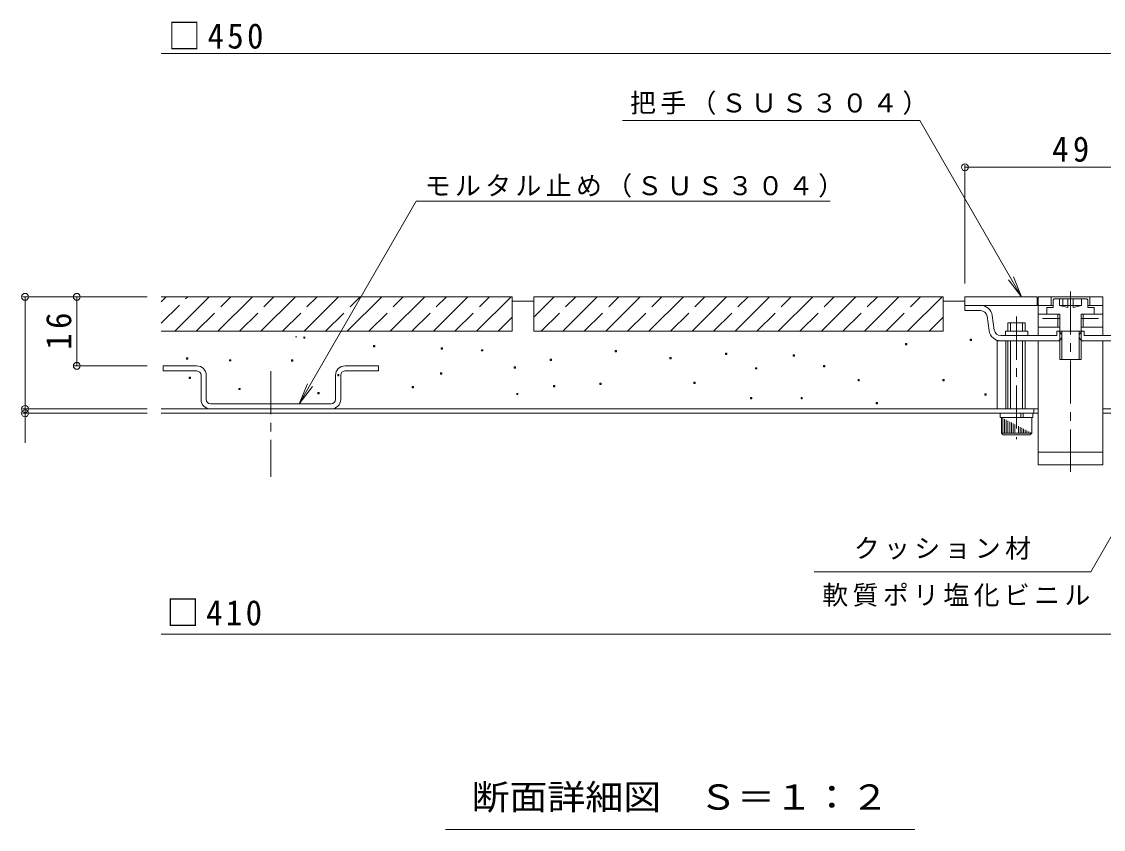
# Model space of a CAD drawing. Units: millimetres at full size; details may follow other scales. Extents: x -344 to 371, y -273 to 252.
# Drawn here: x -25.5 to 225.5, y 17.9 to 205.2 of the extents above; entities that cross this region are included whole.
import ezdxf
from ezdxf.enums import TextEntityAlignment as Align

# ---------------------------------------------------------------- set-up
doc = ezdxf.new("R2010")
doc.units = ezdxf.units.MM
doc.header["$LTSCALE"] = 2
doc.header["$PDMODE"] = 32
doc.header["$PDSIZE"] = 1.6
for name, pattern in [('CHAIN1', [8, 5, -1, 1, -1]), ('DASHED1', [1.8, 1.2, -0.6]), ('DASHED2', [3, 2, -1]), ('DASHED3', [4, 3, -1])]:
    doc.linetypes.add(name, pattern=pattern)
for name, color, linetype, lineweight in [('D-2', 3, 'Continuous', 9), ('D-4', 7, 'Continuous', 9), ('D-5', 7, 'Continuous', 9), ('D-6', 7, 'Continuous', 9)]:
    doc.layers.add(name, color=color, linetype=linetype, lineweight=lineweight)
doc.layers.add('D-F', color=2, linetype='Continuous')
doc.styles.add('ＭＳ ゴシック', font='')
doc.styles.get('ＭＳ ゴシック').set_extended_font_data('MS Gothic')

msp = doc.modelspace()

# ---------------------------------------------------------------- linework, layer by layer
at = {"layer": 'D-2'}
for p, q in [((210.079, 141.394), (210.079, 139.394)), ((213.329, 141.394), (213.329, 139.394)), ((214.029, 140.894), (213.829, 140.694)), ((213.829, 138.894), (213.829, 140.694)), ((221.629, 140.894), (214.029, 140.894)), ((215.279, 140.894), (215.279, 139.394)), ((216.064, 140.894), (216.064, 139.394)), ((217.229, 140.894), (217.229, 138.908)), ((218.429, 140.894), (218.429, 138.908)), ((220.379, 140.894), (220.379, 139.394)), ((221.629, 140.894), (221.829, 140.694)), ((221.829, 138.894), (221.829, 140.694)), ((222.329, 141.394), (222.329, 139.394)), ((210.079, 139.394), (193.329, 139.394)), ((193.329, 139.394), (193.329, 138.194)), ((196.987, 138.194), (193.329, 138.194)), ((213.829, 139.394), (210.329, 139.394)), ((210.329, 139.394), (210.329, 132.394)), ((212.329, 138.894), (212.329, 137.394)), ((213.829, 138.894), (212.329, 138.894)), ((215.279, 139.394), (217.229, 138.908)), ((215.279, 139.394), (217.229, 139.394)), ((220.379, 139.394), (218.429, 138.908)), ((218.429, 139.394), (220.379, 139.394)), ((223.329, 138.894), (221.829, 138.894)), ((223.329, 138.894), (223.329, 137.394)), ((225.329, 139.394), (225.329, 132.394)), ((198.472, 136.906), (198.957, 133.513)), ((200.145, 133.682), (199.66, 137.076)), ((210.329, 137.394), (212.329, 137.394)), ((215.329, 137.394), (212.329, 137.394)), ((214.871, 137.394), (214.871, 134.394)), ((215.329, 137.394), (215.329, 126.894)), ((220.329, 137.394), (223.329, 137.394)), ((220.787, 137.394), (220.787, 134.394)), ((225.329, 137.394), (223.329, 137.394)), ((202.729, 133.394), (202.729, 132.394)), ((202.729, 133.394), (207.929, 133.394)), ((203.329, 135.394), (207.329, 135.394)), ((203.329, 135.394), (203.329, 133.394)), ((203.929, 135.394), (203.929, 133.394)), ((206.729, 135.394), (206.729, 133.394)), ((207.329, 135.394), (207.329, 133.394)), ((207.929, 133.394), (207.929, 132.394)), ((210.329, 134.394), (215.329, 134.394)), ((214.629, 132.394), (214.629, 133.394)), ((221.029, 133.394), (214.629, 133.394)), ((215.129, 133.394), (215.829, 132.694)), ((220.329, 133.394), (215.329, 133.394)), ((215.329, 133.194), (215.329, 131.328)), ((215.829, 133.394), (215.829, 126.894)), ((220.529, 133.394), (219.829, 132.694)), ((219.829, 133.394), (219.829, 126.894)), ((225.329, 134.394), (220.329, 134.394)), ((220.329, 133.194), (220.329, 131.328)), ((221.029, 132.394), (221.029, 133.394)), ((201.63, 131.194), (200.829, 131.194)), ((200.829, 131.194), (200.829, 115.394)), ((201.63, 132.394), (214.629, 132.394)), ((215.329, 131.194), (201.63, 131.194)), ((202.829, 131.194), (202.829, 115.394)), ((203.329, 131.194), (203.329, 115.394)), ((203.929, 131.194), (203.929, 115.394)), ((206.729, 131.194), (206.729, 115.394)), ((207.329, 131.194), (207.329, 115.394)), ((210.329, 131.194), (210.329, 102.394)), ((215.829, 132.194), (215.829, 132.694)), ((219.829, 132.194), (219.829, 132.694)), ((234.028, 131.194), (220.329, 131.194)), ((234.028, 132.394), (221.029, 132.394)), ((225.329, 131.194), (225.329, 102.394)), ((6.902, 115.394), (210.329, 115.394)), ((6.902, 114.394), (210.329, 114.394)), ((201.529, 114.394), (201.529, 113.394)), ((209.129, 113.394), (201.529, 113.394)), ((201.829, 109.794), (201.829, 113.394)), ((202.129, 109.794), (202.129, 113.24)), ((202.529, 109.794), (202.529, 113.034)), ((206.328, 114.394), (206.328, 113.395)), ((206.828, 114.394), (206.828, 113.395)), ((208.829, 109.794), (208.829, 113.394)), ((209.129, 114.394), (209.129, 113.394)), ((209.329, 115.394), (209.329, 114.394)), ((248.329, 115.394), (225.329, 115.394)), ((225.329, 114.394), (248.829, 114.394)), ((202.929, 109.794), (202.929, 112.829)), ((203.329, 109.794), (203.329, 112.623)), ((203.729, 109.794), (203.729, 112.417)), ((204.129, 109.794), (204.129, 112.212)), ((204.529, 109.794), (204.529, 112.006)), ((204.929, 109.794), (204.929, 111.8)), ((205.729, 109.794), (205.729, 111.389)), ((206.129, 109.794), (206.129, 111.183)), ((206.529, 109.794), (206.529, 110.977)), ((206.929, 109.794), (206.929, 110.772)), ((207.329, 109.794), (207.329, 110.566)), ((202.229, 109.394), (201.829, 109.794)), ((201.829, 109.794), (208.829, 109.794)), ((208.429, 109.394), (202.229, 109.394)), ((207.729, 109.794), (207.729, 110.36)), ((208.129, 109.794), (208.129, 110.154)), ((208.429, 109.394), (208.829, 109.794)), ((208.529, 109.794), (208.529, 109.949)), ((210.329, 105.394), (225.329, 105.394)), ((225.329, 102.394), (210.329, 102.394))]:
    msp.add_line(p, q, dxfattribs=at)
at = {"layer": 'D-2', "linetype": 'CHAIN1'}
for p, q in [((217.829, 142.653), (217.829, 100.791)), ((205.329, 136.817), (205.329, 108.374)), ((32.329, 124.189), (32.329, 99.651))]:
    msp.add_line(p, q, dxfattribs=at)
at = {"layer": 'D-2', "linetype": 'DASHED1'}
msp.add_line((217.229, 139.394), (218.429, 139.394), dxfattribs=at)
at = {"layer": 'D-2', "linetype": 'DASHED2'}
for p, q in [((215.329, 136.394), (210.329, 136.394)), ((220.329, 136.394), (225.329, 136.394))]:
    msp.add_line(p, q, dxfattribs=at)
at = {"layer": 'D-2', "color": 2}
for p, q in [((7.329, 124.194), (7.329, 125.394)), ((15.129, 125.394), (7.329, 125.394)), ((15.128, 124.194), (7.329, 124.194)), ((16.129, 117.594), (16.129, 123.194)), ((17.329, 123.194), (17.329, 117.594)), ((47.329, 123.194), (47.329, 117.594)), ((48.529, 123.194), (48.529, 117.594)), ((49.529, 125.394), (57.329, 125.394)), ((49.529, 124.194), (57.329, 124.194)), ((57.329, 124.194), (57.329, 125.394)), ((46.329, 116.594), (18.329, 116.594))]:
    msp.add_line(p, q, dxfattribs=at)
at = {"layer": 'D-2'}
for points in [[(210.079, 141.394), (193.329, 141.394), (193.329, 139.394)], [(225.329, 141.394), (210.329, 141.394), (210.329, 139.394)], [(225.329, 141.394), (225.329, 139.394), (221.829, 139.394)], [(220.329, 137.394), (220.329, 126.894), (215.329, 126.894)]]:
    msp.add_lwpolyline(points, dxfattribs=at)
for centre, radius, start, end in [((196.987, 136.694), 2.7, 8.13051, 90), ((196.987, 136.694), 1.5, 8.13051, 90), ((201.63, 133.894), 2.7, 188.13051, 270), ((201.63, 133.894), 1.5, 188.13051, 270), ((214.829, 132.194), 1, 270, 0), ((220.829, 132.194), 1, 180, 270)]:
    msp.add_arc(centre, radius, start, end, dxfattribs=at)
at = {"layer": 'D-2', "color": 2}
for centre, radius, start, end in [((15.128, 123.194), 1, 0, 90), ((15.129, 123.194), 2.2, 0, 90), ((49.529, 123.194), 2.2, 90, 180), ((49.529, 123.194), 1, 90, 180), ((18.329, 117.594), 2.2, 180, 270), ((18.329, 117.594), 1, 180, 270), ((46.329, 117.594), 1, 270, 0), ((46.329, 117.594), 2.2, 270, 0)]:
    msp.add_arc(centre, radius, start, end, dxfattribs=at)
at = {"layer": 'D-4'}
for p, q in [((6.902, 197.83), (257.321, 197.83)), ((113.892, 182.284), (182.893, 182.284)), ((193.321, 172.052), (193.321, 144.511)), ((193.321, 171.452), (263.529, 171.452)), ((-25.287, 141.394), (3.619, 141.394)), ((-24.687, 115.394), (-24.687, 141.394)), ((-12.687, 141.394), (-12.687, 125.394)), ((-13.287, 125.394), (3.619, 125.394)), ((-25.287, 115.394), (3.619, 115.394)), ((-25.287, 114.394), (3.619, 114.394)), ((-24.687, 115.394), (-24.687, 114.394)), ((-24.687, 107.547), (-24.687, 114.394)), ((237.329, 63.17), (6.902, 63.17)), ((72.869, 17.873), (181.737, 17.873))]:
    msp.add_line(p, q, dxfattribs=at)
for p in [(193.321, 171.452), (-24.687, 141.394), (-12.687, 141.394), (-12.687, 125.394), (-24.687, 115.394), (-24.687, 114.394)]:
    msp.add_point(p, dxfattribs=at)
at = {"layer": 'D-5'}
for p, q in [((66.037, 163.566), (162.048, 163.566)), ((206.501, 141.394), (204.587, 146.014)), ((38.917, 116.594), (41.961, 120.561)), ((239.706, 107.394), (222.524, 77.634)), ((222.524, 77.634), (158.373, 77.634))]:
    msp.add_line(p, q, dxfattribs=at)
for points in [[(182.893, 182.284), (206.501, 141.394), (203.457, 145.361)], [(66.037, 163.566), (38.917, 116.594), (40.831, 121.214)]]:
    msp.add_lwpolyline(points, dxfattribs=at)
at = {"layer": 'D-6', "color": 6}
for p, q in [((88.329, 141.394), (6.902, 141.394)), ((6.902, 140.258), (8.038, 141.394)), ((10.038, 133.394), (18.038, 141.394)), ((20.038, 133.394), (28.038, 141.394)), ((30.038, 133.394), (38.038, 141.394)), ((40.038, 133.394), (48.038, 141.394)), ((50.038, 133.394), (58.039, 141.394)), ((60.038, 133.394), (68.039, 141.394)), ((70.038, 133.394), (78.038, 141.394)), ((80.038, 133.394), (88.038, 141.394)), ((88.329, 133.394), (88.329, 141.394)), ((93.329, 136.685), (98.038, 141.394)), ((93.329, 133.394), (93.329, 141.394)), ((100.038, 133.394), (108.038, 141.394)), ((110.038, 133.394), (118.038, 141.394)), ((120.038, 133.394), (128.038, 141.394)), ((130.038, 133.394), (138.038, 141.394)), ((140.038, 133.394), (148.038, 141.394)), ((150.038, 133.394), (158.038, 141.394)), ((160.038, 133.394), (168.039, 141.394)), ((170.038, 133.394), (178.038, 141.394)), ((180.038, 133.394), (188.038, 141.394)), ((93.329, 140.394), (88.329, 140.394)), ((193.329, 140.394), (188.329, 140.394)), ((88.329, 133.394), (6.902, 133.394)), ((188.329, 133.394), (93.329, 133.394))]:
    msp.add_line(p, q, dxfattribs=at)
at = {"layer": 'D-6', "color": 6, "linetype": 'DASHED3'}
for p, q in [((6.902, 135.258), (13.039, 141.394)), ((15.038, 133.394), (23.039, 141.394)), ((25.038, 133.394), (33.039, 141.394)), ((35.038, 133.394), (43.039, 141.394)), ((45.038, 133.394), (53.038, 141.394)), ((55.038, 133.394), (63.038, 141.394)), ((65.038, 133.394), (73.038, 141.394)), ((75.039, 133.394), (83.039, 141.394)), ((95.038, 133.394), (103.038, 141.394)), ((105.038, 133.394), (113.038, 141.394)), ((115.038, 133.394), (123.038, 141.394)), ((125.038, 133.394), (133.038, 141.394)), ((135.038, 133.394), (143.038, 141.394)), ((145.038, 133.394), (153.038, 141.394)), ((155.038, 133.394), (163.038, 141.394)), ((165.038, 133.394), (173.038, 141.394)), ((175.038, 133.394), (183.039, 141.394)), ((85.038, 133.394), (88.329, 136.684)), ((185.038, 133.394), (188.329, 136.684))]:
    msp.add_line(p, q, dxfattribs=at)
at = {"layer": 'D-6'}
for p, q in [((38.05, 132.119), (38.35, 132.119)), ((40.24, 131.819), (40.24, 132.119)), ((179.579, 130.574), (179.878, 130.574)), ((179.878, 130.274), (179.878, 130.574)), ((194.59, 131.545), (194.89, 131.545)), ((194.89, 131.245), (194.89, 131.545)), ((56.172, 130.132), (56.472, 130.132)), ((56.472, 129.832), (56.472, 130.132)), ((71.868, 129.536), (72.168, 129.536)), ((72.168, 129.236), (72.168, 129.536)), ((81.206, 129.139), (81.506, 129.139)), ((81.506, 128.839), (81.506, 129.139)), ((112.201, 128.94), (112.501, 128.94)), ((112.501, 128.64), (112.501, 128.94)), ((137.832, 128.344), (138.132, 128.344)), ((138.132, 128.044), (138.132, 128.344)), ((12.774, 127.253), (13.074, 127.253)), ((13.074, 126.953), (13.074, 127.253)), ((22.753, 126.819), (23.053, 126.819)), ((23.053, 126.519), (23.053, 126.819)), ((37.098, 126.754), (37.398, 126.754)), ((37.398, 126.454), (37.398, 126.754)), ((97.101, 126.953), (97.401, 126.953)), ((97.401, 126.653), (97.401, 126.953)), ((124.917, 127.35), (125.217, 127.35)), ((125.217, 127.05), (125.217, 127.35)), ((153.528, 127.947), (153.828, 127.947)), ((153.828, 127.646), (153.828, 127.947)), ((47.827, 123.377), (48.127, 123.377)), ((48.127, 123.077), (48.127, 123.377)), ((71.669, 123.774), (71.969, 123.774)), ((71.969, 123.474), (71.969, 123.774)), ((88.756, 125.165), (89.056, 125.165)), ((89.056, 124.865), (89.056, 125.165)), ((144.786, 124.966), (145.086, 124.966)), ((145.086, 124.666), (145.086, 124.966)), ((160.505, 125.452), (160.805, 125.452)), ((160.805, 125.152), (160.805, 125.452)), ((13.353, 122.769), (13.653, 122.769)), ((13.653, 122.469), (13.653, 122.769)), ((65.113, 120.595), (65.413, 120.595)), ((65.413, 120.295), (65.413, 120.595)), ((97.896, 120.794), (98.196, 120.794)), ((98.196, 120.494), (98.196, 120.794)), ((108.625, 121.39), (108.925, 121.39)), ((108.925, 121.09), (108.925, 121.39)), ((130.481, 121.589), (130.781, 121.589)), ((130.781, 121.288), (130.781, 121.589)), ((168.54, 122.185), (168.84, 122.185)), ((168.84, 121.885), (168.84, 122.185)), ((188.232, 122.185), (188.532, 122.185)), ((188.532, 121.885), (188.532, 122.185)), ((24.923, 120.166), (25.223, 120.166)), ((25.223, 119.866), (25.223, 120.166)), ((43.257, 119.204), (43.557, 119.204)), ((43.557, 118.904), (43.557, 119.204)), ((89.352, 119.006), (89.652, 119.006)), ((89.652, 118.706), (89.652, 119.006)), ((143.594, 118.012), (143.894, 118.012)), ((143.894, 117.712), (143.894, 118.012)), ((155.317, 118.012), (155.617, 118.012)), ((155.617, 117.712), (155.617, 118.012)), ((197.946, 118.917), (198.246, 118.917)), ((198.246, 118.617), (198.246, 118.917)), ((172.779, 116.886), (173.079, 116.886)), ((173.079, 116.586), (173.079, 116.886))]:
    msp.add_line(p, q, dxfattribs=at)
at = {"layer": 'D-6', "color": 6}
msp.add_lwpolyline([(188.329, 133.394), (188.329, 141.394), (93.329, 141.394)], dxfattribs=at)
at = {"layer": 'D-6'}
for points in [[(40.24, 131.819), (39.94, 131.819), (39.94, 132.119)], [(179.878, 130.274), (179.579, 130.274), (179.579, 130.574)], [(194.89, 131.245), (194.59, 131.245), (194.59, 131.545)], [(56.472, 129.832), (56.172, 129.832), (56.172, 130.132)], [(72.168, 129.236), (71.868, 129.236), (71.868, 129.536)], [(81.506, 128.839), (81.206, 128.839), (81.206, 129.139)], [(112.501, 128.64), (112.201, 128.64), (112.201, 128.94)], [(138.132, 128.044), (137.832, 128.044), (137.832, 128.344)], [(13.074, 126.953), (12.774, 126.953), (12.774, 127.253)], [(23.053, 126.519), (22.753, 126.519), (22.753, 126.819)], [(37.398, 126.454), (37.098, 126.454), (37.098, 126.754)], [(97.401, 126.653), (97.101, 126.653), (97.101, 126.953)], [(125.217, 127.05), (124.917, 127.05), (124.917, 127.35)], [(153.828, 127.646), (153.528, 127.646), (153.528, 127.947)], [(48.127, 123.077), (47.827, 123.077), (47.827, 123.377)], [(71.969, 123.474), (71.669, 123.474), (71.669, 123.774)], [(89.056, 124.865), (88.756, 124.865), (88.756, 125.165)], [(145.086, 124.666), (144.786, 124.666), (144.786, 124.966)], [(160.805, 125.152), (160.505, 125.152), (160.505, 125.452)], [(13.653, 122.469), (13.353, 122.469), (13.353, 122.769)], [(65.413, 120.295), (65.113, 120.295), (65.113, 120.595)], [(98.196, 120.494), (97.896, 120.494), (97.896, 120.794)], [(108.925, 121.09), (108.625, 121.09), (108.625, 121.39)], [(130.781, 121.288), (130.481, 121.288), (130.481, 121.589)], [(168.84, 121.885), (168.54, 121.885), (168.54, 122.185)], [(188.532, 121.885), (188.232, 121.885), (188.232, 122.185)], [(25.223, 119.866), (24.923, 119.866), (24.923, 120.166)], [(43.557, 118.904), (43.257, 118.904), (43.257, 119.204)], [(89.652, 118.706), (89.352, 118.706), (89.352, 119.006)], [(143.894, 117.712), (143.594, 117.712), (143.594, 118.012)], [(155.617, 117.712), (155.317, 117.712), (155.317, 118.012)], [(198.246, 118.617), (197.946, 118.617), (197.946, 118.917)], [(173.079, 116.586), (172.779, 116.586), (172.779, 116.886)]]:
    msp.add_lwpolyline(points, dxfattribs=at)

# ---------------------------------------------------------------- texts
at = {"layer": 'D-4', "color": 2, "style": 'ＭＳ ゴシック', "width": 1.1}
msp.add_text('断面詳細図\u3000Ｓ＝１：２', height=5.865, dxfattribs=at).set_placement((78.867, 20.675), align=Align.BOTTOM_LEFT)
at = {"layer": 'D-4', "color": 2, "char_height": 5.865, "attachment_point": 7, "style": 'ＭＳ ゴシック'}
for s, insert in [('\\T1.21;\\W0.95;□450', (8.444, 198.83)), ('\\T1.27;\\W0.95;49', (213.571, 172.652)), ('\\T1.21;\\W0.95;□410', (8.117, 65.036))]:
    msp.add_mtext(s, dxfattribs=dict(at, insert=insert))
at = {"layer": 'D-4', "insert": (115.654, 183.593), "char_height": 4.399, "attachment_point": 7, "style": 'ＭＳ ゴシック'}
msp.add_mtext('\\T1.17;把手（ＳＵＳ３０４）', dxfattribs=at)
at = {"layer": 'D-5', "char_height": 4.399, "attachment_point": 7, "style": 'ＭＳ ゴシック'}
for s, insert in [('\\T1.17;モルタル止め（ＳＵＳ３０４）', (68.023, 164.395)), ('\\T1.17;クッション材', (167.558, 80.414)), ('\\T1.17;軟質ポリ塩化ビニル', (160.252, 69.517))]:
    msp.add_mtext(s, dxfattribs=dict(at, insert=insert))
at = {"layer": 'D-F', "insert": (-13.887, 129.144), "char_height": 5.865, "attachment_point": 7, "rotation": 90, "style": 'ＭＳ ゴシック'}
msp.add_mtext('\\T1.27;\\W0.95;16', dxfattribs=at)

doc.saveas('drawing.dxf')
